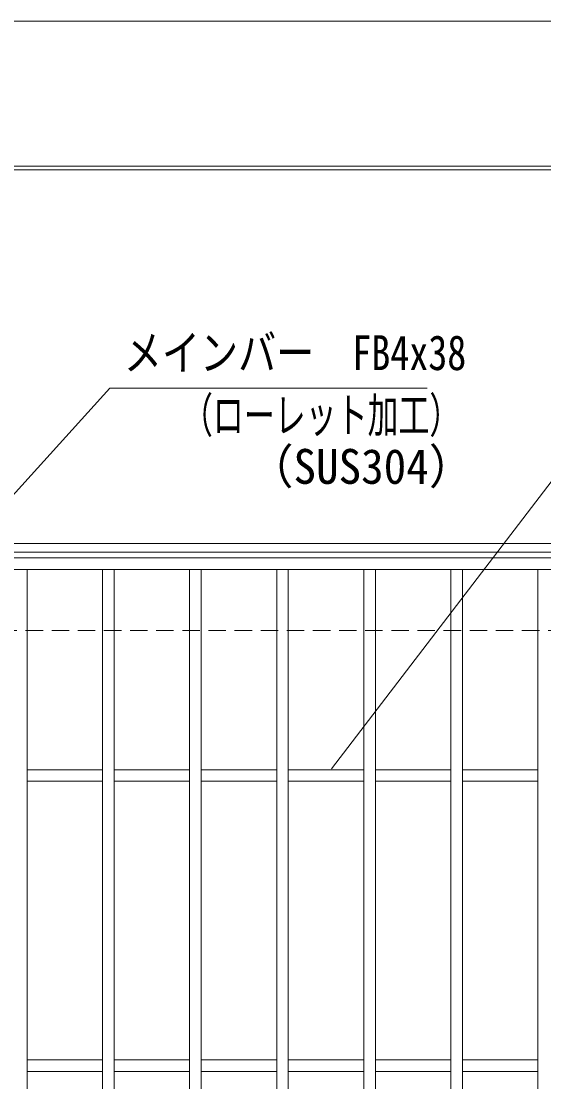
# Model space of a CAD drawing. Units: millimetres, scale not verified. Extents: x -1050 to 1050, y -742 to 742.
# Drawn here: x -578 to -397.9, y 376.9 to 742.5 of the extents above; entities that cross this region are included whole.
import ezdxf
from ezdxf.enums import TextEntityAlignment as Align

# ---------------------------------------------------------------- set-up
doc = ezdxf.new("R2010")
doc.units = ezdxf.units.MM
doc.header["$LTSCALE"] = 5
doc.linetypes.add('DASHED1', pattern=[1.8, 1.2, -0.6])
for name, color, linetype, lineweight in [('0-0_7-図\u3000枠', 4, 'Continuous', 9), ('0-1_寸法注釈', 2, 'Continuous', 9), ('0-2_蓋', 5, 'Continuous', 9), ('0-4_DEFPOINTS', 134, 'Continuous', 9), ('0-9_枠', 7, 'Continuous', 9), ('0-A_溝開口', 4, 'DASHED1', 9)]:
    doc.layers.add(name, color=color, linetype=linetype, lineweight=lineweight)
doc.styles.add('ＭＳ ゴシック', font='')
doc.styles.get('ＭＳ ゴシック').set_extended_font_data('MS Gothic')

msp = doc.modelspace()

# ---------------------------------------------------------------- linework, layer by layer
at = {"layer": '0-0_7-図\u3000枠'}
msp.add_line((-973.75, 691.25), (998.75, 691.25), dxfattribs=at)
msp.add_lwpolyline([(-975, 692.5), (1000, 692.5), (1000, -692.5)], dxfattribs=at)
at = {"layer": '0-1_寸法注釈'}
for points in [[(-438.147, 615.949), (-547.371, 615.949), (-635.274, 518.935)], [(-267.513, 615.949), (-370.72, 615.949), (-471.068, 484.766)]]:
    msp.add_lwpolyline(points, dxfattribs=at)
at = {"layer": '0-2_蓋'}
for p, q in [((204.55, 557.475), (-790.45, 557.475)), ((204.55, 553.475), (-790.45, 553.475)), ((-575.95, 553.475), (-575.95, 111.475)), ((-549.95, 553.475), (-549.95, 111.475)), ((-545.95, 553.475), (-545.95, 111.475)), ((-519.95, 553.475), (-519.95, 111.475)), ((-515.95, 553.475), (-515.95, 111.475)), ((-489.95, 553.475), (-489.95, 111.475)), ((-485.95, 553.475), (-485.95, 111.475)), ((-459.95, 553.475), (-459.95, 111.475)), ((-455.95, 553.475), (-455.95, 111.475)), ((-429.95, 553.475), (-429.95, 111.475)), ((-425.95, 553.475), (-425.95, 111.475)), ((-399.95, 553.475), (-399.95, 111.475)), ((-549.95, 484.475), (-575.95, 484.475)), ((-519.95, 484.475), (-545.95, 484.475)), ((-489.95, 484.475), (-515.95, 484.475)), ((-459.95, 484.475), (-485.95, 484.475)), ((-429.95, 484.475), (-455.95, 484.475)), ((-399.95, 484.475), (-425.95, 484.475)), ((-549.95, 480.475), (-575.95, 480.475)), ((-519.95, 480.475), (-545.95, 480.475)), ((-489.95, 480.475), (-515.95, 480.475)), ((-459.95, 480.475), (-485.95, 480.475)), ((-429.95, 480.475), (-455.95, 480.475)), ((-399.95, 480.475), (-425.95, 480.475)), ((-549.95, 384.475), (-575.95, 384.475)), ((-519.95, 384.475), (-545.95, 384.475)), ((-489.95, 384.475), (-515.95, 384.475)), ((-459.95, 384.475), (-485.95, 384.475)), ((-429.95, 384.475), (-455.95, 384.475)), ((-399.95, 384.475), (-425.95, 384.475)), ((-549.95, 380.475), (-575.95, 380.475)), ((-519.95, 380.475), (-545.95, 380.475)), ((-489.95, 380.475), (-515.95, 380.475)), ((-459.95, 380.475), (-485.95, 380.475)), ((-429.95, 380.475), (-455.95, 380.475)), ((-399.95, 380.475), (-425.95, 380.475))]:
    msp.add_line(p, q, dxfattribs=at)
at = {"layer": '0-4_DEFPOINTS'}
msp.add_lwpolyline([(-1050, -742.5), (-1050, 742.5), (1050, 742.5), (1050, -742.5)], close=True, dxfattribs=at)
at = {"layer": '0-9_枠'}
for p, q in [((-795.45, 562.475), (409.55, 562.475)), ((-792.45, 559.475), (407.714, 559.475))]:
    msp.add_line(p, q, dxfattribs=at)
at = {"layer": '0-A_溝開口'}
msp.add_line((-765.45, 532.475), (204.55, 532.475), dxfattribs=at)

# ---------------------------------------------------------------- texts
at = {"layer": '0-1_寸法注釈', "color": 7, "style": 'ＭＳ ゴシック'}
for s, width, p in [('メインバー\u3000FB4x38', 0.8, (-542.594, 618.636)), ('（ローレット加工）', 0.65, (-522.589, 597.081)), ('（SUS304）', 0.95, (-499.742, 579.416))]:
    msp.add_text(s, height=12.02, dxfattribs=dict(at, width=width)).set_placement(p, align=Align.BOTTOM_LEFT)

doc.saveas('drawing.dxf')
